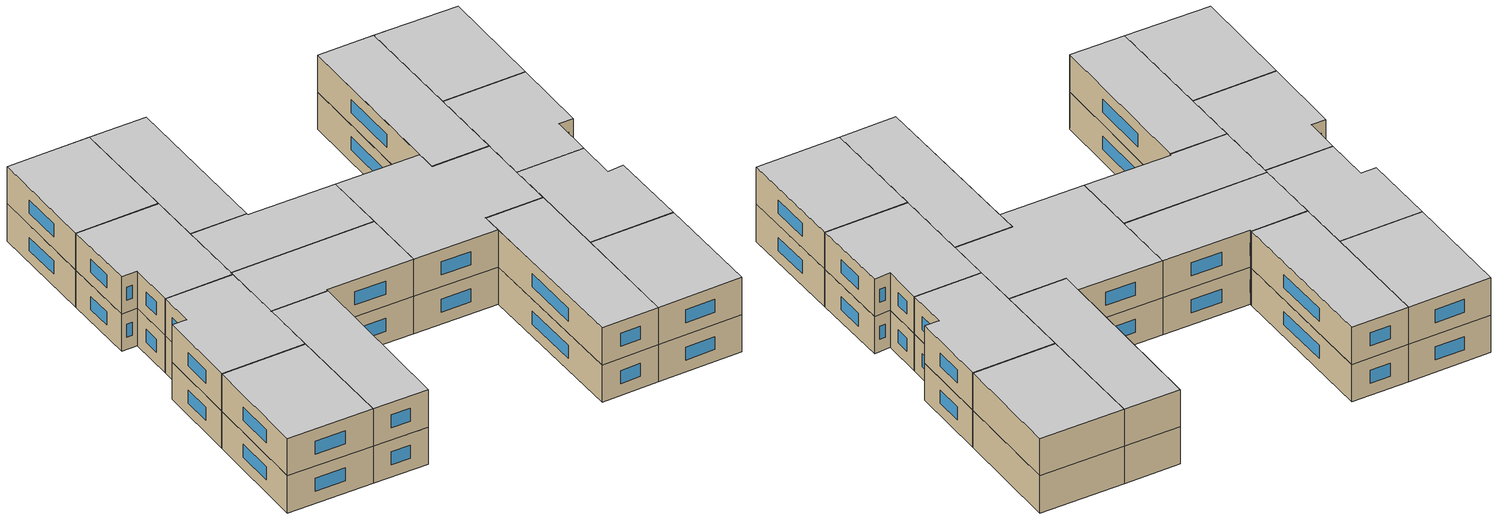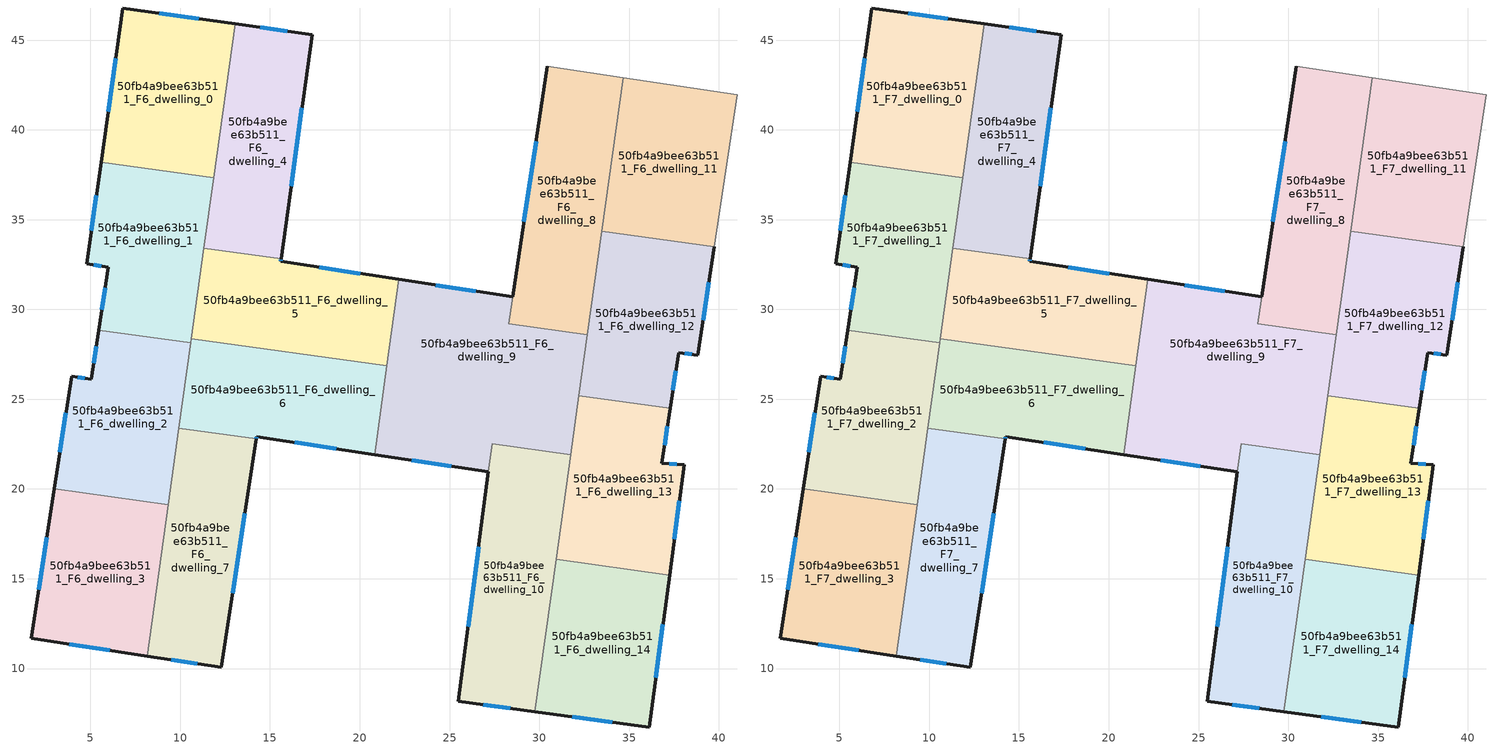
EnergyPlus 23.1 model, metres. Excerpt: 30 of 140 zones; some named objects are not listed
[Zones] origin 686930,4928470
50fb4a9bee63b511_F6_dwelling_0
 floor to 50fb4a9bee63b511_F5_dwelling_0 (EU_floor_Construction): 13.05,45.91 11.86,37.34 5.59,38.21 6.81,46.79 z18
 wall outside (EU_wall_Construction): 13.05,45.91 6.81,46.79 5.59,38.21 z18:21
 wall to 50fb4a9bee63b511_F6_dwelling_1 (EU_wall_Construction): 5.59,38.21 11.86,37.34 z18:21
 wall to 50fb4a9bee63b511_F6_dwelling_4 (EU_wall_Construction): 11.86,37.34 13.05,45.91 z18:21
 window (EU_Window_Construction): 6.41,44 5.99,41 / 11.02,46.2 8.84,46.5 z18.98:20.02
50fb4a9bee63b511_F6_dwelling_1
 floor to 50fb4a9bee63b511_F5_dwelling_1 (EU_floor_Construction): 11.86,37.34 10.58,28.14 5.45,28.85 5.98,32.36 4.79,32.53 5.59,38.21 z18
 wall outside (EU_wall_Construction): 5.59,38.21 4.79,32.53 5.98,32.36 5.45,28.85 z18:21
 wall to 50fb4a9bee63b511_F6_dwelling_2 (EU_wall_Construction): 5.45,28.85 10.58,28.14 z18:21
 wall to 50fb4a9bee63b511_F6_dwelling_5 (EU_wall_Construction): 10.62,28.37 11.32,33.41 z18:21
 wall to 50fb4a9bee63b511_F6_dwelling_4 (EU_wall_Construction): 11.32,33.41 11.86,37.34 z18:21
 wall to 50fb4a9bee63b511_F6_dwelling_6 (EU_wall_Construction): 10.58,28.14 10.62,28.37 z18:21
 window (EU_Window_Construction): 5.81,31.22 5.62,29.99 / 5.18,32.48 5.59,32.42 / 5.33,36.37 5.05,34.38 z18.98:20.02
50fb4a9bee63b511_F6_dwelling_10
 floor to 50fb4a9bee63b511_F5_dwelling_10 (EU_floor_Construction): 31.75,21.91 29.76,7.6 25.48,8.17 27.38,22.51 z18
 wall outside (EU_wall_Construction): 27.16,20.95 25.48,8.17 29.76,7.6 z18:21
 wall to 50fb4a9bee63b511_F6_dwelling_9 (EU_wall_Construction): 27.37,22.52 27.16,20.95 / 31.75,21.91 27.38,22.51 z18:21
 wall to 50fb4a9bee63b511_F6_dwelling_14 (EU_wall_Construction): 29.76,7.6 30.94,16.08 z18:21
 wall to 50fb4a9bee63b511_F6_dwelling_13 (EU_wall_Construction): 30.94,16.08 31.75,21.91 z18:21
 window (EU_Window_Construction): 26.87,7.99 28.37,7.78 / 26.62,16.79 26.03,12.33 z18.98:20.02
50fb4a9bee63b511_F6_dwelling_11
 floor to 50fb4a9bee63b511_F5_dwelling_11 (EU_floor_Construction): 41.01,41.95 39.74,33.5 33.48,34.37 34.66,42.91 z18
 wall adiabatic (EU_wall_Construction): 39.74,33.5 41.01,41.95 34.66,42.91 z18:21
 wall to 50fb4a9bee63b511_F6_dwelling_12 (EU_wall_Construction): 33.48,34.37 39.74,33.5 z18:21
 wall to 50fb4a9bee63b511_F6_dwelling_8 (EU_wall_Construction): 34.66,42.91 33.48,34.37 z18:21
50fb4a9bee63b511_F6_dwelling_12
 floor to 50fb4a9bee63b511_F5_dwelling_12 (EU_floor_Construction): 39.74,33.5 38.83,27.44 37.76,27.6 37.29,24.49 32.2,25.19 33.48,34.37 z18
 wall outside (EU_wall_Construction): 37.29,24.49 37.76,27.6 38.83,27.44 39.74,33.5 z18:21
 wall to 50fb4a9bee63b511_F6_dwelling_13 (EU_wall_Construction): 32.2,25.19 37.29,24.49 z18:21
 wall to 50fb4a9bee63b511_F6_dwelling_9 (EU_wall_Construction): 32.67,28.58 32.2,25.19 z18:21
 wall to 50fb4a9bee63b511_F6_dwelling_8 (EU_wall_Construction): 33.48,34.37 32.67,28.58 z18:21
 window (EU_Window_Construction): 39.13,29.41 39.45,31.53 / 38.11,27.55 38.49,27.49 / 37.44,25.5 37.61,26.59 z18.98:20.02
50fb4a9bee63b511_F6_dwelling_13
 floor to 50fb4a9bee63b511_F5_dwelling_13 (EU_floor_Construction): 37.29,24.49 36.82,21.43 38.07,21.34 37.25,15.2 30.94,16.08 32.2,25.19 z18
 wall outside (EU_wall_Construction): 37.25,15.2 38.07,21.34 36.82,21.43 37.29,24.49 z18:21
 wall to 50fb4a9bee63b511_F6_dwelling_14 (EU_wall_Construction): 30.94,16.08 37.25,15.2 z18:21
 wall to 50fb4a9bee63b511_F6_dwelling_9 (EU_wall_Construction): 32.2,25.19 31.75,21.91 z18:21
 window (EU_Window_Construction): 36.98,22.43 37.14,23.49 / 37.67,21.37 37.23,21.4 / 37.52,17.2 37.81,19.35 z18.98:20.02
50fb4a9bee63b511_F6_dwelling_14
 floor to 50fb4a9bee63b511_F5_dwelling_14 (EU_floor_Construction): 37.25,15.2 36.12,6.74 29.76,7.6 30.94,16.08 z18
 wall outside (EU_wall_Construction): 29.76,7.6 36.12,6.74 37.25,15.2 z18:21
 window (EU_Window_Construction): 36.49,9.49 36.89,12.45 / 31.83,7.32 34.05,7.02 z18.98:20.02
50fb4a9bee63b511_F6_dwelling_2
 floor to 50fb4a9bee63b511_F5_dwelling_2 (EU_floor_Construction): 10.58,28.14 9.33,19.12 2.98,20.01 3.94,26.29 5.04,26.12 5.45,28.85 z18
 wall outside (EU_wall_Construction): 5.45,28.85 5.04,26.12 3.94,26.29 2.98,20.01 z18:21
 wall to 50fb4a9bee63b511_F6_dwelling_3 (EU_wall_Construction): 2.98,20.01 9.33,19.12 z18:21
 wall to 50fb4a9bee63b511_F6_dwelling_6 (EU_wall_Construction): 9.92,23.38 10.58,28.14 z18:21
 wall to 50fb4a9bee63b511_F6_dwelling_7 (EU_wall_Construction): 9.33,19.12 9.92,23.38 z18:21
 window (EU_Window_Construction): 3.63,24.25 3.3,22.05 / 4.68,26.18 4.3,26.24 / 5.32,27.96 5.17,27.01 z18.98:20.02
50fb4a9bee63b511_F6_dwelling_3
 floor to 50fb4a9bee63b511_F5_dwelling_3 (EU_floor_Construction): 9.33,19.12 8.16,10.7 1.71,11.68 2.98,20.01 z18
 wall outside (EU_wall_Construction): 2.98,20.01 1.71,11.68 8.16,10.7 z18:21
 wall to 50fb4a9bee63b511_F6_dwelling_7 (EU_wall_Construction): 8.16,10.7 9.33,19.12 z18:21
 window (EU_Window_Construction): 3.81,11.36 6.06,11.02 / 2.57,17.3 2.13,14.39 z18.98:20.02
50fb4a9bee63b511_F6_dwelling_4
 floor to 50fb4a9bee63b511_F5_dwelling_4 (EU_floor_Construction): 17.34,45.3 15.61,32.81 11.32,33.41 13.05,45.91 z18
 wall outside (EU_wall_Construction): 15.61,32.81 17.34,45.3 13.05,45.91 z18:21
 wall to 50fb4a9bee63b511_F6_dwelling_5 (EU_wall_Construction): 11.32,33.41 15.61,32.81 z18:21
 window (EU_Window_Construction): 15.95,45.5 14.45,45.71 / 16.18,36.87 16.78,41.24 z18.98:20.02
50fb4a9bee63b511_F6_dwelling_5
 floor to 50fb4a9bee63b511_F5_dwelling_5 (EU_floor_Construction): 22.18,31.67 21.51,26.86 10.62,28.37 11.32,33.41 15.61,32.81 15.59,32.67 z18
 wall outside (EU_wall_Construction): 22.18,31.67 15.59,32.67 15.61,32.81 z18:21
 wall to 50fb4a9bee63b511_F6_dwelling_6 (EU_wall_Construction): 10.62,28.37 21.51,26.86 z18:21
 wall to 50fb4a9bee63b511_F6_dwelling_9 (EU_wall_Construction): 21.51,26.86 22.18,31.67 z18:21
 window (EU_Window_Construction): 20.04,32 17.74,32.35 / 15.6,32.72 15.61,32.77 z18.98:20.02
50fb4a9bee63b511_F6_dwelling_6
 floor to 50fb4a9bee63b511_F5_dwelling_6 (EU_floor_Construction): 21.51,26.86 20.82,21.92 14.26,22.92 14.23,22.79 9.92,23.38 10.62,28.37 z18
 wall outside (EU_wall_Construction): 14.23,22.79 14.26,22.92 20.82,21.92 z18:21
 wall to 50fb4a9bee63b511_F6_dwelling_7 (EU_wall_Construction): 9.92,23.38 14.23,22.79 z18:21
 wall to 50fb4a9bee63b511_F6_dwelling_9 (EU_wall_Construction): 20.82,21.92 21.51,26.86 z18:21
 window (EU_Window_Construction): 16.39,22.6 18.69,22.25 / 14.24,22.83 14.25,22.88 z18.98:20.02
50fb4a9bee63b511_F6_dwelling_7
 floor to 50fb4a9bee63b511_F5_dwelling_7 (EU_floor_Construction): 14.23,22.79 12.28,10.06 8.16,10.7 9.92,23.38 z18
 wall outside (EU_wall_Construction): 8.16,10.7 12.28,10.06 14.23,22.79 z18:21
 window (EU_Window_Construction): 12.92,14.2 13.6,18.65 / 9.5,10.49 10.94,10.27 z18.98:20.02
50fb4a9bee63b511_F6_dwelling_8
 floor to 50fb4a9bee63b511_F5_dwelling_8 (EU_floor_Construction): 34.66,42.91 32.67,28.58 28.3,29.19 30.45,43.54 z18
 wall adiabatic (EU_wall_Construction): 34.66,42.91 30.45,43.54 z18:21
 wall to 50fb4a9bee63b511_F6_dwelling_9 (EU_wall_Construction): 30.45,43.54 28.3,29.19 32.67,28.58 z18:21
50fb4a9bee63b511_F6_dwelling_9
 floor to 50fb4a9bee63b511_F5_dwelling_9 (EU_floor_Construction): 30.44,43.54 28.3,29.19 32.67,28.58 31.75,21.91 27.37,22.52 27.16,20.95 20.82,21.92 22.18,31.67 28.52,30.7 z18
 wall outside (EU_wall_Construction): 30.44,43.54 28.52,30.7 22.18,31.67 / 20.82,21.92 27.16,20.95 z18:21
 window (EU_Window_Construction): 26.46,31.02 24.24,31.35 / 29.82,39.37 29.15,34.88 / 22.88,21.61 25.1,21.27 z18.98:20.02
50fb4a9bee63b511_F7_dwelling_0
 floor to 50fb4a9bee63b511_F6_dwelling_0 (EU_floor_Construction): 13.05,45.91 11.86,37.34 5.59,38.21 6.81,46.79 z21
 wall outside (EU_wall_Construction): 13.05,45.91 6.81,46.79 5.59,38.21 z21:24
 wall to 50fb4a9bee63b511_F7_dwelling_1 (EU_wall_Construction): 5.59,38.21 11.86,37.34 z21:24
 wall to 50fb4a9bee63b511_F7_dwelling_4 (EU_wall_Construction): 11.86,37.34 13.05,45.91 z21:24
 window (EU_Window_Construction): 6.41,44 5.99,41 / 11.02,46.2 8.84,46.5 z21.98:23.02
 ceiling to 50fb4a9bee63b511_F8_dwelling_0 (EU_floor_Construction): 11.86,37.34 13.05,45.91 6.81,46.79 5.59,38.21 z24
50fb4a9bee63b511_F7_dwelling_1
 floor to 50fb4a9bee63b511_F6_dwelling_1 (EU_floor_Construction): 11.86,37.34 10.58,28.14 5.45,28.85 5.98,32.36 4.79,32.53 5.59,38.21 z21
 wall outside (EU_wall_Construction): 5.59,38.21 4.79,32.53 5.98,32.36 5.45,28.85 z21:24
 wall to 50fb4a9bee63b511_F7_dwelling_2 (EU_wall_Construction): 5.45,28.85 10.58,28.14 z21:24
 wall to 50fb4a9bee63b511_F7_dwelling_5 (EU_wall_Construction): 10.62,28.37 11.32,33.41 z21:24
 wall to 50fb4a9bee63b511_F7_dwelling_4 (EU_wall_Construction): 11.32,33.41 11.86,37.34 z21:24
 wall to 50fb4a9bee63b511_F7_dwelling_6 (EU_wall_Construction): 10.58,28.14 10.62,28.37 z21:24
 window (EU_Window_Construction): 5.81,31.22 5.62,29.99 / 5.18,32.48 5.59,32.42 / 5.33,36.37 5.05,34.38 z21.98:23.02
 ceiling to 50fb4a9bee63b511_F8_dwelling_1 (EU_floor_Construction): 10.58,28.14 11.86,37.34 5.59,38.21 4.79,32.53 5.98,32.36 5.45,28.85 z24
50fb4a9bee63b511_F7_dwelling_10
 floor to 50fb4a9bee63b511_F6_dwelling_10 (EU_floor_Construction): 31.75,21.91 29.76,7.6 25.48,8.17 27.38,22.51 z21
 wall outside (EU_wall_Construction): 27.16,20.95 25.48,8.17 29.76,7.6 z21:24
 wall to 50fb4a9bee63b511_F7_dwelling_9 (EU_wall_Construction): 27.37,22.52 27.16,20.95 / 31.75,21.91 27.38,22.51 z21:24
 wall to 50fb4a9bee63b511_F7_dwelling_14 (EU_wall_Construction): 29.76,7.6 30.94,16.08 z21:24
 wall to 50fb4a9bee63b511_F7_dwelling_13 (EU_wall_Construction): 30.94,16.08 31.75,21.91 z21:24
 window (EU_Window_Construction): 26.87,7.99 28.37,7.78 / 26.62,16.79 26.03,12.33 z21.98:23.02
 ceiling to 50fb4a9bee63b511_F8_dwelling_10 (EU_floor_Construction): 29.76,7.6 31.75,21.91 27.38,22.51 25.48,8.17 z24
50fb4a9bee63b511_F7_dwelling_11
 floor to 50fb4a9bee63b511_F6_dwelling_11 (EU_floor_Construction): 41.01,41.95 39.74,33.5 33.48,34.37 34.66,42.91 z21
 wall adiabatic (EU_wall_Construction): 39.74,33.5 41.01,41.95 34.66,42.91 z21:24
 wall to 50fb4a9bee63b511_F7_dwelling_12 (EU_wall_Construction): 33.48,34.37 39.74,33.5 z21:24
 wall to 50fb4a9bee63b511_F7_dwelling_8 (EU_wall_Construction): 34.66,42.91 33.48,34.37 z21:24
 ceiling to 50fb4a9bee63b511_F8_dwelling_11 (EU_floor_Construction): 39.74,33.5 41.01,41.95 34.66,42.91 33.48,34.37 z24
50fb4a9bee63b511_F7_dwelling_12
 floor to 50fb4a9bee63b511_F6_dwelling_12 (EU_floor_Construction): 39.74,33.5 38.83,27.44 37.76,27.6 37.29,24.49 32.2,25.19 33.48,34.37 z21
 wall outside (EU_wall_Construction): 37.29,24.49 37.76,27.6 38.83,27.44 39.74,33.5 z21:24
 wall to 50fb4a9bee63b511_F7_dwelling_13 (EU_wall_Construction): 32.2,25.19 37.29,24.49 z21:24
 wall to 50fb4a9bee63b511_F7_dwelling_9 (EU_wall_Construction): 32.67,28.58 32.2,25.19 z21:24
 wall to 50fb4a9bee63b511_F7_dwelling_8 (EU_wall_Construction): 33.48,34.37 32.67,28.58 z21:24
 window (EU_Window_Construction): 39.13,29.41 39.45,31.53 / 38.11,27.55 38.49,27.49 / 37.44,25.5 37.61,26.59 z21.98:23.02
 ceiling to 50fb4a9bee63b511_F8_dwelling_12 (EU_floor_Construction): 37.29,24.49 37.76,27.6 38.83,27.44 39.74,33.5 33.48,34.37 32.2,25.19 z24
50fb4a9bee63b511_F7_dwelling_13
 floor to 50fb4a9bee63b511_F6_dwelling_13 (EU_floor_Construction): 37.29,24.49 36.82,21.43 38.07,21.34 37.25,15.2 30.94,16.08 32.2,25.19 z21
 wall outside (EU_wall_Construction): 37.25,15.2 38.07,21.34 36.82,21.43 37.29,24.49 z21:24
 wall to 50fb4a9bee63b511_F7_dwelling_14 (EU_wall_Construction): 30.94,16.08 37.25,15.2 z21:24
 wall to 50fb4a9bee63b511_F7_dwelling_9 (EU_wall_Construction): 32.2,25.19 31.75,21.91 z21:24
 window (EU_Window_Construction): 36.98,22.43 37.14,23.49 / 37.67,21.37 37.23,21.4 / 37.52,17.2 37.81,19.35 z21.98:23.02
 ceiling to 50fb4a9bee63b511_F8_dwelling_13 (EU_floor_Construction): 37.25,15.2 38.07,21.34 36.82,21.43 37.29,24.49 32.2,25.19 30.94,16.08 z24
50fb4a9bee63b511_F7_dwelling_14
 floor to 50fb4a9bee63b511_F6_dwelling_14 (EU_floor_Construction): 37.25,15.2 36.12,6.74 29.76,7.6 30.94,16.08 z21
 wall outside (EU_wall_Construction): 29.76,7.6 36.12,6.74 37.25,15.2 z21:24
 window (EU_Window_Construction): 36.49,9.49 36.89,12.45 / 31.83,7.32 34.05,7.02 z21.98:23.02
 ceiling to 50fb4a9bee63b511_F8_dwelling_14 (EU_floor_Construction): 36.12,6.74 37.25,15.2 30.94,16.08 29.76,7.6 z24
50fb4a9bee63b511_F7_dwelling_2
 floor to 50fb4a9bee63b511_F6_dwelling_2 (EU_floor_Construction): 10.58,28.14 9.33,19.12 2.98,20.01 3.94,26.29 5.04,26.12 5.45,28.85 z21
 wall outside (EU_wall_Construction): 5.45,28.85 5.04,26.12 3.94,26.29 2.98,20.01 z21:24
 wall to 50fb4a9bee63b511_F7_dwelling_3 (EU_wall_Construction): 2.98,20.01 9.33,19.12 z21:24
 wall to 50fb4a9bee63b511_F7_dwelling_6 (EU_wall_Construction): 9.92,23.38 10.58,28.14 z21:24
 wall to 50fb4a9bee63b511_F7_dwelling_7 (EU_wall_Construction): 9.33,19.12 9.92,23.38 z21:24
 window (EU_Window_Construction): 3.63,24.25 3.3,22.05 / 4.68,26.18 4.3,26.24 / 5.32,27.96 5.17,27.01 z21.98:23.02
 ceiling to 50fb4a9bee63b511_F8_dwelling_2 (EU_floor_Construction): 9.33,19.12 10.58,28.14 5.45,28.85 5.04,26.12 3.94,26.29 2.98,20.01 z24
50fb4a9bee63b511_F7_dwelling_3
 floor to 50fb4a9bee63b511_F6_dwelling_3 (EU_floor_Construction): 9.33,19.12 8.16,10.7 1.71,11.68 2.98,20.01 z21
 wall outside (EU_wall_Construction): 2.98,20.01 1.71,11.68 8.16,10.7 z21:24
 wall to 50fb4a9bee63b511_F7_dwelling_7 (EU_wall_Construction): 8.16,10.7 9.33,19.12 z21:24
 window (EU_Window_Construction): 3.81,11.36 6.06,11.02 / 2.57,17.3 2.13,14.39 z21.98:23.02
 ceiling to 50fb4a9bee63b511_F8_dwelling_3 (EU_floor_Construction): 8.16,10.7 9.33,19.12 2.98,20.01 1.71,11.68 z24
50fb4a9bee63b511_F7_dwelling_4
 floor to 50fb4a9bee63b511_F6_dwelling_4 (EU_floor_Construction): 17.34,45.3 15.61,32.81 11.32,33.41 13.05,45.91 z21
 wall outside (EU_wall_Construction): 15.61,32.81 17.34,45.3 13.05,45.91 z21:24
 wall to 50fb4a9bee63b511_F7_dwelling_5 (EU_wall_Construction): 11.32,33.41 15.61,32.81 z21:24
 window (EU_Window_Construction): 15.95,45.5 14.45,45.71 / 16.18,36.87 16.78,41.24 z21.98:23.02
 ceiling to 50fb4a9bee63b511_F8_dwelling_4 (EU_floor_Construction): 15.61,32.81 17.34,45.3 13.05,45.91 11.32,33.41 z24
50fb4a9bee63b511_F7_dwelling_5
 floor to 50fb4a9bee63b511_F6_dwelling_5 (EU_floor_Construction): 22.18,31.67 21.51,26.86 10.62,28.37 11.32,33.41 15.61,32.81 15.59,32.67 z21
 wall outside (EU_wall_Construction): 22.18,31.67 15.59,32.67 15.61,32.81 z21:24
 wall to 50fb4a9bee63b511_F7_dwelling_6 (EU_wall_Construction): 10.62,28.37 21.51,26.86 z21:24
 wall to 50fb4a9bee63b511_F7_dwelling_9 (EU_wall_Construction): 21.51,26.86 22.18,31.67 z21:24
 window (EU_Window_Construction): 20.04,32 17.74,32.35 / 15.6,32.72 15.61,32.77 z21.98:23.02
 ceiling to 50fb4a9bee63b511_F8_dwelling_5 (EU_floor_Construction): 21.51,26.86 22.18,31.67 15.59,32.67 15.61,32.81 11.32,33.41 10.62,28.37 z24
50fb4a9bee63b511_F7_dwelling_6
 floor to 50fb4a9bee63b511_F6_dwelling_6 (EU_floor_Construction): 21.51,26.86 20.82,21.92 14.26,22.92 14.23,22.79 9.92,23.38 10.62,28.37 z21
 wall outside (EU_wall_Construction): 14.23,22.79 14.26,22.92 20.82,21.92 z21:24
 wall to 50fb4a9bee63b511_F7_dwelling_7 (EU_wall_Construction): 9.92,23.38 14.23,22.79 z21:24
 wall to 50fb4a9bee63b511_F7_dwelling_9 (EU_wall_Construction): 20.82,21.92 21.51,26.86 z21:24
 window (EU_Window_Construction): 16.39,22.6 18.69,22.25 / 14.24,22.83 14.25,22.88 z21.98:23.02
 ceiling to 50fb4a9bee63b511_F8_dwelling_6 (EU_floor_Construction): 20.82,21.92 21.51,26.86 10.62,28.37 9.92,23.38 14.23,22.79 14.26,22.92 z24
50fb4a9bee63b511_F7_dwelling_7
 floor to 50fb4a9bee63b511_F6_dwelling_7 (EU_floor_Construction): 14.23,22.79 12.28,10.06 8.16,10.7 9.92,23.38 z21
 wall outside (EU_wall_Construction): 8.16,10.7 12.28,10.06 14.23,22.79 z21:24
 window (EU_Window_Construction): 12.92,14.2 13.6,18.65 / 9.5,10.49 10.94,10.27 z21.98:23.02
 ceiling to 50fb4a9bee63b511_F8_dwelling_7 (EU_floor_Construction): 12.28,10.06 14.23,22.79 9.92,23.38 8.16,10.7 z24
50fb4a9bee63b511_F7_dwelling_8
 floor to 50fb4a9bee63b511_F6_dwelling_8 (EU_floor_Construction): 34.66,42.91 32.67,28.58 28.3,29.19 30.45,43.54 z21
 wall adiabatic (EU_wall_Construction): 34.66,42.91 30.45,43.54 z21:24
 wall to 50fb4a9bee63b511_F7_dwelling_9 (EU_wall_Construction): 30.45,43.54 28.3,29.19 32.67,28.58 z21:24
 ceiling to 50fb4a9bee63b511_F8_dwelling_8 (EU_floor_Construction): 32.67,28.58 34.66,42.91 30.45,43.54 28.3,29.19 z24
50fb4a9bee63b511_F7_dwelling_9
 floor to 50fb4a9bee63b511_F6_dwelling_9 (EU_floor_Construction): 30.44,43.54 28.3,29.19 32.67,28.58 31.75,21.91 27.37,22.52 27.16,20.95 20.82,21.92 22.18,31.67 28.52,30.7 z21
 wall outside (EU_wall_Construction): 30.44,43.54 28.52,30.7 22.18,31.67 / 20.82,21.92 27.16,20.95 z21:24
 window (EU_Window_Construction): 26.46,31.02 24.24,31.35 / 29.82,39.37 29.15,34.88 / 22.88,21.61 25.1,21.27 z21.98:23.02
 ceiling to 50fb4a9bee63b511_F8_dwelling_9 (EU_floor_Construction): 31.75,21.91 32.67,28.58 28.3,29.19 30.44,43.54 28.52,30.7 22.18,31.67 20.82,21.92 27.16,20.95 27.37,22.52 z24
[Building]
EU S2 Campaign: North Axis=0; Terrain=City; Solar Distribution=FullExterior
[Site:Location]
Bologna: Latitude=44.5; Longitude=11.25; Time Zone=1; Elevation=37
[SizingPeriod:WeatherFileDays]
AnnualSizingPeriod: Begin Month=1; Begin Day of Month=1; End Month=12; End Day of Month=31; Day of Week for Start Day=Monday; Use Weather File Daylight Saving Period=No; Use Weather File Rain and Snow Indicators=No
[MATERIAL]
EU_InternalMass_Material: Roughness=MediumRough; Thickness=0.1; Conductivity=1; Density=1800; Specific Heat=900; Thermal Absorptance=0.9; Solar Absorptance=0.7; Visible Absorptance=0.7
[MATERIAL:NOMASS] Roughness=MediumRough; Thermal Absorptance=0.9; Solar Absorptance=0.7; Visible Absorptance=0.7
Name | Thermal Resistance
EU_wall_NoMass | 0.905828
EU_floor_NoMass | 0.67114
[WINDOWMATERIAL:SIMPLEGLAZINGSYSTEM]
EU_Window_SimpleGlazing: UFactor=4.52486; Solar Heat Gain Coefficient=0.85; Visible Transmittance=0.85
[CONSTRUCTION]
EU_wall_Construction: EU_wall_NoMass
EU_floor_Construction: EU_floor_NoMass
EU_Window_Construction: EU_Window_SimpleGlazing
EU_InternalMass_Construction: EU_InternalMass_Material
[ZONE] Type=1; Multiplier=1; Ceiling Height=autocalculate; Floor Area=autocalculate; Part of Total Floor Area=Yes
Name | Volume
50fb4a9bee63b511_F6_dwelling_0; 50fb4a9bee63b511_F7_dwelling_0 | 164.152
50fb4a9bee63b511_F6_dwelling_1; 50fb4a9bee63b511_F7_dwelling_1; 50fb4a9bee63b511_F6_dwelling_6; 50fb4a9bee63b511_F7_dwelling_6 | 164.161
50fb4a9bee63b511_F6_dwelling_10; 50fb4a9bee63b511_F7_dwelling_10 | 189.275
50fb4a9bee63b511_F6_dwelling_11; 50fb4a9bee63b511_F7_dwelling_11 | 164.15
50fb4a9bee63b511_F6_dwelling_12; 50fb4a9bee63b511_F7_dwelling_12 | 164.14
50fb4a9bee63b511_F6_dwelling_13; 50fb4a9bee63b511_F7_dwelling_13 | 164.146
50fb4a9bee63b511_F6_dwelling_14; 50fb4a9bee63b511_F7_dwelling_14 | 164.147
50fb4a9bee63b511_F6_dwelling_2; 50fb4a9bee63b511_F7_dwelling_2 | 164.158
50fb4a9bee63b511_F6_dwelling_3; 50fb4a9bee63b511_F7_dwelling_3 | 164.163
50fb4a9bee63b511_F6_dwelling_4; 50fb4a9bee63b511_F7_dwelling_4 | 164.153
50fb4a9bee63b511_F6_dwelling_5; 50fb4a9bee63b511_F7_dwelling_5 | 164.154
50fb4a9bee63b511_F6_dwelling_7; 50fb4a9bee63b511_F7_dwelling_7 | 164.164
50fb4a9bee63b511_F6_dwelling_8; 50fb4a9bee63b511_F7_dwelling_8 | 188.454
50fb4a9bee63b511_F6_dwelling_9; 50fb4a9bee63b511_F7_dwelling_9 | 278.662
[INTERNALMASS] Construction=EU_InternalMass_Construction
Name | Zone or ZoneList | Surface Area
50fb4a9bee63b511_F6_dwelling_0_EU_InternalMass | 50fb4a9bee63b511_F6_dwelling_0 | 54.7173
50fb4a9bee63b511_F6_dwelling_1_EU_InternalMass | 50fb4a9bee63b511_F6_dwelling_1 | 54.7204
50fb4a9bee63b511_F6_dwelling_2_EU_InternalMass | 50fb4a9bee63b511_F6_dwelling_2 | 54.7192
50fb4a9bee63b511_F6_dwelling_3_EU_InternalMass | 50fb4a9bee63b511_F6_dwelling_3 | 54.7208
50fb4a9bee63b511_F6_dwelling_4_EU_InternalMass | 50fb4a9bee63b511_F6_dwelling_4 | 54.7175
50fb4a9bee63b511_F6_dwelling_5_EU_InternalMass | 50fb4a9bee63b511_F6_dwelling_5 | 54.7181
50fb4a9bee63b511_F6_dwelling_6_EU_InternalMass | 50fb4a9bee63b511_F6_dwelling_6 | 54.7203
50fb4a9bee63b511_F6_dwelling_7_EU_InternalMass | 50fb4a9bee63b511_F6_dwelling_7 | 54.7215
50fb4a9bee63b511_F6_dwelling_8_EU_InternalMass | 50fb4a9bee63b511_F6_dwelling_8 | 62.818
50fb4a9bee63b511_F6_dwelling_9_EU_InternalMass | 50fb4a9bee63b511_F6_dwelling_9 | 92.9261
50fb4a9bee63b511_F6_dwelling_10_EU_InternalMass | 50fb4a9bee63b511_F6_dwelling_10 | 63.133
50fb4a9bee63b511_F6_dwelling_11_EU_InternalMass | 50fb4a9bee63b511_F6_dwelling_11 | 54.7165
50fb4a9bee63b511_F6_dwelling_12_EU_InternalMass | 50fb4a9bee63b511_F6_dwelling_12 | 54.7135
50fb4a9bee63b511_F6_dwelling_13_EU_InternalMass | 50fb4a9bee63b511_F6_dwelling_13 | 54.7154
50fb4a9bee63b511_F6_dwelling_14_EU_InternalMass | 50fb4a9bee63b511_F6_dwelling_14 | 54.7156
50fb4a9bee63b511_F7_dwelling_0_EU_InternalMass | 50fb4a9bee63b511_F7_dwelling_0 | 54.7173
50fb4a9bee63b511_F7_dwelling_1_EU_InternalMass | 50fb4a9bee63b511_F7_dwelling_1 | 54.7204
50fb4a9bee63b511_F7_dwelling_2_EU_InternalMass | 50fb4a9bee63b511_F7_dwelling_2 | 54.7192
50fb4a9bee63b511_F7_dwelling_3_EU_InternalMass | 50fb4a9bee63b511_F7_dwelling_3 | 54.7208
50fb4a9bee63b511_F7_dwelling_4_EU_InternalMass | 50fb4a9bee63b511_F7_dwelling_4 | 54.7175
50fb4a9bee63b511_F7_dwelling_5_EU_InternalMass | 50fb4a9bee63b511_F7_dwelling_5 | 54.7181
50fb4a9bee63b511_F7_dwelling_6_EU_InternalMass | 50fb4a9bee63b511_F7_dwelling_6 | 54.7203
50fb4a9bee63b511_F7_dwelling_7_EU_InternalMass | 50fb4a9bee63b511_F7_dwelling_7 | 54.7215
50fb4a9bee63b511_F7_dwelling_8_EU_InternalMass | 50fb4a9bee63b511_F7_dwelling_8 | 62.818
50fb4a9bee63b511_F7_dwelling_9_EU_InternalMass | 50fb4a9bee63b511_F7_dwelling_9 | 92.9261
50fb4a9bee63b511_F7_dwelling_10_EU_InternalMass | 50fb4a9bee63b511_F7_dwelling_10 | 63.133
50fb4a9bee63b511_F7_dwelling_11_EU_InternalMass | 50fb4a9bee63b511_F7_dwelling_11 | 54.7165
50fb4a9bee63b511_F7_dwelling_12_EU_InternalMass | 50fb4a9bee63b511_F7_dwelling_12 | 54.7135
50fb4a9bee63b511_F7_dwelling_13_EU_InternalMass | 50fb4a9bee63b511_F7_dwelling_13 | 54.7154
50fb4a9bee63b511_F7_dwelling_14_EU_InternalMass | 50fb4a9bee63b511_F7_dwelling_14 | 54.7156
[OTHEREQUIPMENT] Fuel Type=Electricity; Design Level Calculation Method=Watts/Area; Power per Zone Floor Area=1; Fraction Latent=0; Fraction Radiant=0; Fraction Lost=0; Carbon Dioxide Generation Rate=0; EndUse Subcategory=EU_Step8_InternalGains
Name | Zone or ZoneList or Space or SpaceList | Schedule
EU_Step8_InternalGain_50fb4a9bee63b511_F6_dwelling_0_f000 | 50fb4a9bee63b511_F6_dwelling_0 | EU_Step8_GainSchedule_50fb4a9bee63b511_F6_dwelling_0_f000
EU_Step8_InternalGain_50fb4a9bee63b511_F6_dwelling_1_f000 | 50fb4a9bee63b511_F6_dwelling_1 | EU_Step8_GainSchedule_50fb4a9bee63b511_F6_dwelling_1_f000
EU_Step8_InternalGain_50fb4a9bee63b511_F6_dwelling_2_f000 | 50fb4a9bee63b511_F6_dwelling_2 | EU_Step8_GainSchedule_50fb4a9bee63b511_F6_dwelling_2_f000
EU_Step8_InternalGain_50fb4a9bee63b511_F6_dwelling_3_f000 | 50fb4a9bee63b511_F6_dwelling_3 | EU_Step8_GainSchedule_50fb4a9bee63b511_F6_dwelling_3_f000
EU_Step8_InternalGain_50fb4a9bee63b511_F6_dwelling_4_f000 | 50fb4a9bee63b511_F6_dwelling_4 | EU_Step8_GainSchedule_50fb4a9bee63b511_F6_dwelling_4_f000
EU_Step8_InternalGain_50fb4a9bee63b511_F6_dwelling_5_f000 | 50fb4a9bee63b511_F6_dwelling_5 | EU_Step8_GainSchedule_50fb4a9bee63b511_F6_dwelling_5_f000
EU_Step8_InternalGain_50fb4a9bee63b511_F6_dwelling_6_f000 | 50fb4a9bee63b511_F6_dwelling_6 | EU_Step8_GainSchedule_50fb4a9bee63b511_F6_dwelling_6_f000
EU_Step8_InternalGain_50fb4a9bee63b511_F6_dwelling_7_f000 | 50fb4a9bee63b511_F6_dwelling_7 | EU_Step8_GainSchedule_50fb4a9bee63b511_F6_dwelling_7_f000
EU_Step8_InternalGain_50fb4a9bee63b511_F6_dwelling_8_f000 | 50fb4a9bee63b511_F6_dwelling_8 | EU_Step8_GainSchedule_50fb4a9bee63b511_F6_dwelling_8_f000
EU_Step8_InternalGain_50fb4a9bee63b511_F6_dwelling_9_f000 | 50fb4a9bee63b511_F6_dwelling_9 | EU_Step8_GainSchedule_50fb4a9bee63b511_F6_dwelling_9_f000
EU_Step8_InternalGain_50fb4a9bee63b511_F6_dwelling_10_f000 | 50fb4a9bee63b511_F6_dwelling_10 | EU_Step8_GainSchedule_50fb4a9bee63b511_F6_dwelling_10_f000
EU_Step8_InternalGain_50fb4a9bee63b511_F6_dwelling_11_f000 | 50fb4a9bee63b511_F6_dwelling_11 | EU_Step8_GainSchedule_50fb4a9bee63b511_F6_dwelling_11_f000
EU_Step8_InternalGain_50fb4a9bee63b511_F6_dwelling_12_f000 | 50fb4a9bee63b511_F6_dwelling_12 | EU_Step8_GainSchedule_50fb4a9bee63b511_F6_dwelling_12_f000
EU_Step8_InternalGain_50fb4a9bee63b511_F6_dwelling_13_f000 | 50fb4a9bee63b511_F6_dwelling_13 | EU_Step8_GainSchedule_50fb4a9bee63b511_F6_dwelling_13_f000
EU_Step8_InternalGain_50fb4a9bee63b511_F6_dwelling_14_f000 | 50fb4a9bee63b511_F6_dwelling_14 | EU_Step8_GainSchedule_50fb4a9bee63b511_F6_dwelling_14_f000
EU_Step8_InternalGain_50fb4a9bee63b511_F7_dwelling_0_f000 | 50fb4a9bee63b511_F7_dwelling_0 | EU_Step8_GainSchedule_50fb4a9bee63b511_F7_dwelling_0_f000
EU_Step8_InternalGain_50fb4a9bee63b511_F7_dwelling_1_f000 | 50fb4a9bee63b511_F7_dwelling_1 | EU_Step8_GainSchedule_50fb4a9bee63b511_F7_dwelling_1_f000
EU_Step8_InternalGain_50fb4a9bee63b511_F7_dwelling_2_f000 | 50fb4a9bee63b511_F7_dwelling_2 | EU_Step8_GainSchedule_50fb4a9bee63b511_F7_dwelling_2_f000
EU_Step8_InternalGain_50fb4a9bee63b511_F7_dwelling_3_f000 | 50fb4a9bee63b511_F7_dwelling_3 | EU_Step8_GainSchedule_50fb4a9bee63b511_F7_dwelling_3_f000
EU_Step8_InternalGain_50fb4a9bee63b511_F7_dwelling_4_f000 | 50fb4a9bee63b511_F7_dwelling_4 | EU_Step8_GainSchedule_50fb4a9bee63b511_F7_dwelling_4_f000
EU_Step8_InternalGain_50fb4a9bee63b511_F7_dwelling_5_f000 | 50fb4a9bee63b511_F7_dwelling_5 | EU_Step8_GainSchedule_50fb4a9bee63b511_F7_dwelling_5_f000
EU_Step8_InternalGain_50fb4a9bee63b511_F7_dwelling_6_f000 | 50fb4a9bee63b511_F7_dwelling_6 | EU_Step8_GainSchedule_50fb4a9bee63b511_F7_dwelling_6_f000
EU_Step8_InternalGain_50fb4a9bee63b511_F7_dwelling_7_f000 | 50fb4a9bee63b511_F7_dwelling_7 | EU_Step8_GainSchedule_50fb4a9bee63b511_F7_dwelling_7_f000
EU_Step8_InternalGain_50fb4a9bee63b511_F7_dwelling_8_f000 | 50fb4a9bee63b511_F7_dwelling_8 | EU_Step8_GainSchedule_50fb4a9bee63b511_F7_dwelling_8_f000
EU_Step8_InternalGain_50fb4a9bee63b511_F7_dwelling_9_f000 | 50fb4a9bee63b511_F7_dwelling_9 | EU_Step8_GainSchedule_50fb4a9bee63b511_F7_dwelling_9_f000
EU_Step8_InternalGain_50fb4a9bee63b511_F7_dwelling_10_f000 | 50fb4a9bee63b511_F7_dwelling_10 | EU_Step8_GainSchedule_50fb4a9bee63b511_F7_dwelling_10_f000
EU_Step8_InternalGain_50fb4a9bee63b511_F7_dwelling_11_f000 | 50fb4a9bee63b511_F7_dwelling_11 | EU_Step8_GainSchedule_50fb4a9bee63b511_F7_dwelling_11_f000
EU_Step8_InternalGain_50fb4a9bee63b511_F7_dwelling_12_f000 | 50fb4a9bee63b511_F7_dwelling_12 | EU_Step8_GainSchedule_50fb4a9bee63b511_F7_dwelling_12_f000
EU_Step8_InternalGain_50fb4a9bee63b511_F7_dwelling_13_f000 | 50fb4a9bee63b511_F7_dwelling_13 | EU_Step8_GainSchedule_50fb4a9bee63b511_F7_dwelling_13_f000
EU_Step8_InternalGain_50fb4a9bee63b511_F7_dwelling_14_f000 | 50fb4a9bee63b511_F7_dwelling_14 | EU_Step8_GainSchedule_50fb4a9bee63b511_F7_dwelling_14_f000
[ZONEVENTILATION:DESIGNFLOWRATE] Schedule=EU_AlwaysOn; Design Flow Rate Calculation Method=AirChanges/Hour; Air Changes per Hour=0.73129; Ventilation Type=Natural; Fan Pressure Rise=0; Fan Total Efficiency=1; Constant Term Coefficient=1; Temperature Term Coefficient=0; Velocity Term Coefficient=0; Velocity Squared Term Coefficient=0; Minimum Indoor Temperature=-100; Maximum Indoor Temperature=100; Delta Temperature=-100; Minimum Outdoor Temperature=-100; Maximum Outdoor Temperature=100; Maximum Wind Speed=40
Name | Zone or ZoneList or Space or SpaceList
EU_ConstantAir_50fb4a9bee63b511_F6_dwelling_0 | 50fb4a9bee63b511_F6_dwelling_0
EU_ConstantAir_50fb4a9bee63b511_F6_dwelling_1 | 50fb4a9bee63b511_F6_dwelling_1
EU_ConstantAir_50fb4a9bee63b511_F6_dwelling_2 | 50fb4a9bee63b511_F6_dwelling_2
EU_ConstantAir_50fb4a9bee63b511_F6_dwelling_3 | 50fb4a9bee63b511_F6_dwelling_3
EU_ConstantAir_50fb4a9bee63b511_F6_dwelling_4 | 50fb4a9bee63b511_F6_dwelling_4
EU_ConstantAir_50fb4a9bee63b511_F6_dwelling_5 | 50fb4a9bee63b511_F6_dwelling_5
EU_ConstantAir_50fb4a9bee63b511_F6_dwelling_6 | 50fb4a9bee63b511_F6_dwelling_6
EU_ConstantAir_50fb4a9bee63b511_F6_dwelling_7 | 50fb4a9bee63b511_F6_dwelling_7
EU_ConstantAir_50fb4a9bee63b511_F6_dwelling_8 | 50fb4a9bee63b511_F6_dwelling_8
EU_ConstantAir_50fb4a9bee63b511_F6_dwelling_9 | 50fb4a9bee63b511_F6_dwelling_9
EU_ConstantAir_50fb4a9bee63b511_F6_dwelling_10 | 50fb4a9bee63b511_F6_dwelling_10
EU_ConstantAir_50fb4a9bee63b511_F6_dwelling_11 | 50fb4a9bee63b511_F6_dwelling_11
EU_ConstantAir_50fb4a9bee63b511_F6_dwelling_12 | 50fb4a9bee63b511_F6_dwelling_12
EU_ConstantAir_50fb4a9bee63b511_F6_dwelling_13 | 50fb4a9bee63b511_F6_dwelling_13
EU_ConstantAir_50fb4a9bee63b511_F6_dwelling_14 | 50fb4a9bee63b511_F6_dwelling_14
EU_ConstantAir_50fb4a9bee63b511_F7_dwelling_0 | 50fb4a9bee63b511_F7_dwelling_0
EU_ConstantAir_50fb4a9bee63b511_F7_dwelling_1 | 50fb4a9bee63b511_F7_dwelling_1
EU_ConstantAir_50fb4a9bee63b511_F7_dwelling_2 | 50fb4a9bee63b511_F7_dwelling_2
EU_ConstantAir_50fb4a9bee63b511_F7_dwelling_3 | 50fb4a9bee63b511_F7_dwelling_3
EU_ConstantAir_50fb4a9bee63b511_F7_dwelling_4 | 50fb4a9bee63b511_F7_dwelling_4
EU_ConstantAir_50fb4a9bee63b511_F7_dwelling_5 | 50fb4a9bee63b511_F7_dwelling_5
EU_ConstantAir_50fb4a9bee63b511_F7_dwelling_6 | 50fb4a9bee63b511_F7_dwelling_6
EU_ConstantAir_50fb4a9bee63b511_F7_dwelling_7 | 50fb4a9bee63b511_F7_dwelling_7
EU_ConstantAir_50fb4a9bee63b511_F7_dwelling_8 | 50fb4a9bee63b511_F7_dwelling_8
EU_ConstantAir_50fb4a9bee63b511_F7_dwelling_9 | 50fb4a9bee63b511_F7_dwelling_9
EU_ConstantAir_50fb4a9bee63b511_F7_dwelling_10 | 50fb4a9bee63b511_F7_dwelling_10
EU_ConstantAir_50fb4a9bee63b511_F7_dwelling_11 | 50fb4a9bee63b511_F7_dwelling_11
EU_ConstantAir_50fb4a9bee63b511_F7_dwelling_12 | 50fb4a9bee63b511_F7_dwelling_12
EU_ConstantAir_50fb4a9bee63b511_F7_dwelling_13 | 50fb4a9bee63b511_F7_dwelling_13
EU_ConstantAir_50fb4a9bee63b511_F7_dwelling_14 | 50fb4a9bee63b511_F7_dwelling_14
[HVACTEMPLATE:THERMOSTAT] Constant Heating Setpoint=20; Constant Cooling Setpoint=50
EU_HeatOnly_50fb4a9bee63b511_F0_dwelling_14; EU_HeatOnly_50fb4a9bee63b511_F0_dwelling_15; EU_HeatOnly_50fb4a9bee63b511_F1_dwelling_0; EU_HeatOnly_50fb4a9bee63b511_F1_dwelling_1; EU_HeatOnly_50fb4a9bee63b511_F1_dwelling_2; EU_HeatOnly_50fb4a9bee63b511_F1_dwelling_3; EU_HeatOnly_50fb4a9bee63b511_F1_dwelling_4; EU_HeatOnly_50fb4a9bee63b511_F1_dwelling_5; EU_HeatOnly_50fb4a9bee63b511_F1_dwelling_6; EU_HeatOnly_50fb4a9bee63b511_F1_dwelling_7; EU_HeatOnly_50fb4a9bee63b511_F1_dwelling_8; EU_HeatOnly_50fb4a9bee63b511_F1_dwelling_9; EU_HeatOnly_50fb4a9bee63b511_F1_dwelling_10; EU_HeatOnly_50fb4a9bee63b511_F1_dwelling_11; EU_HeatOnly_50fb4a9bee63b511_F1_dwelling_12; EU_HeatOnly_50fb4a9bee63b511_F1_dwelling_13; EU_HeatOnly_50fb4a9bee63b511_F1_dwelling_14; EU_HeatOnly_50fb4a9bee63b511_F1_dwelling_15; EU_HeatOnly_50fb4a9bee63b511_F2_dwelling_0; EU_HeatOnly_50fb4a9bee63b511_F2_dwelling_1; EU_HeatOnly_50fb4a9bee63b511_F2_dwelling_2; EU_HeatOnly_50fb4a9bee63b511_F2_dwelling_3; EU_HeatOnly_50fb4a9bee63b511_F2_dwelling_4; EU_HeatOnly_50fb4a9bee63b511_F2_dwelling_5; EU_HeatOnly_50fb4a9bee63b511_F2_dwelling_6; EU_HeatOnly_50fb4a9bee63b511_F2_dwelling_7; EU_HeatOnly_50fb4a9bee63b511_F2_dwelling_8; EU_HeatOnly_50fb4a9bee63b511_F2_dwelling_9; EU_HeatOnly_50fb4a9bee63b511_F2_dwelling_10; EU_HeatOnly_50fb4a9bee63b511_F2_dwelling_11; EU_HeatOnly_50fb4a9bee63b511_F2_dwelling_12; EU_HeatOnly_50fb4a9bee63b511_F2_dwelling_13; EU_HeatOnly_50fb4a9bee63b511_F2_dwelling_14; EU_HeatOnly_50fb4a9bee63b511_F2_dwelling_15; EU_HeatOnly_50fb4a9bee63b511_F3_dwelling_0; EU_HeatOnly_50fb4a9bee63b511_F3_dwelling_1; EU_HeatOnly_50fb4a9bee63b511_F3_dwelling_2; EU_HeatOnly_50fb4a9bee63b511_F3_dwelling_3; EU_HeatOnly_50fb4a9bee63b511_F3_dwelling_4; EU_HeatOnly_50fb4a9bee63b511_F3_dwelling_5; EU_HeatOnly_50fb4a9bee63b511_F3_dwelling_6; EU_HeatOnly_50fb4a9bee63b511_F3_dwelling_7; EU_HeatOnly_50fb4a9bee63b511_F3_dwelling_8; EU_HeatOnly_50fb4a9bee63b511_F3_dwelling_9; EU_HeatOnly_50fb4a9bee63b511_F3_dwelling_10; EU_HeatOnly_50fb4a9bee63b511_F3_dwelling_11; EU_HeatOnly_50fb4a9bee63b511_F3_dwelling_12; EU_HeatOnly_50fb4a9bee63b511_F3_dwelling_13; EU_HeatOnly_50fb4a9bee63b511_F3_dwelling_14; EU_HeatOnly_50fb4a9bee63b511_F3_dwelling_15; EU_HeatOnly_50fb4a9bee63b511_F4_dwelling_0; EU_HeatOnly_50fb4a9bee63b511_F4_dwelling_1; EU_HeatOnly_50fb4a9bee63b511_F4_dwelling_2; EU_HeatOnly_50fb4a9bee63b511_F4_dwelling_3; EU_HeatOnly_50fb4a9bee63b511_F4_dwelling_4; EU_HeatOnly_50fb4a9bee63b511_F4_dwelling_5; EU_HeatOnly_50fb4a9bee63b511_F4_dwelling_6; EU_HeatOnly_50fb4a9bee63b511_F4_dwelling_7; EU_HeatOnly_50fb4a9bee63b511_F4_dwelling_8; EU_HeatOnly_50fb4a9bee63b511_F4_dwelling_9; EU_HeatOnly_50fb4a9bee63b511_F4_dwelling_10; EU_HeatOnly_50fb4a9bee63b511_F4_dwelling_11; EU_HeatOnly_50fb4a9bee63b511_F4_dwelling_12; EU_HeatOnly_50fb4a9bee63b511_F4_dwelling_13; EU_HeatOnly_50fb4a9bee63b511_F4_dwelling_14; EU_HeatOnly_50fb4a9bee63b511_F4_dwelling_15; EU_HeatOnly_50fb4a9bee63b511_F5_dwelling_0; EU_HeatOnly_50fb4a9bee63b511_F5_dwelling_1; EU_HeatOnly_50fb4a9bee63b511_F5_dwelling_2
[HVACTEMPLATE:ZONE:IDEALLOADSAIRSYSTEM] System Availability Schedule=EU_AlwaysOn; Maximum Heating Supply Air Temperature=50; Minimum Cooling Supply Air Temperature=13; Maximum Heating Supply Air Humidity Ratio=0.0156; Minimum Cooling Supply Air Humidity Ratio=0.0077; Heating Limit=NoLimit; Cooling Limit=NoLimit; Heating Availability Schedule=EU_AlwaysOn; Cooling Availability Schedule=EU_CoolingOff; Dehumidification Control Type=ConstantSensibleHeatRatio; Cooling Sensible Heat Ratio=0.7; Dehumidification Setpoint=60; Humidification Control Type=None; Humidification Setpoint=30; Outdoor Air Method=None; Outdoor Air Flow Rate per Person=0.00944; Outdoor Air Flow Rate per Zone Floor Area=0; Outdoor Air Flow Rate per Zone=0; Demand Controlled Ventilation Type=None; Outdoor Air Economizer Type=NoEconomizer; Heat Recovery Type=None; Sensible Heat Recovery Effectiveness=0.7; Latent Heat Recovery Effectiveness=0.65
Name | Template Thermostat
50fb4a9bee63b511_F6_dwelling_0 | EU_HeatOnly_50fb4a9bee63b511_F6_dwelling_0
50fb4a9bee63b511_F6_dwelling_1 | EU_HeatOnly_50fb4a9bee63b511_F6_dwelling_1
50fb4a9bee63b511_F6_dwelling_2 | EU_HeatOnly_50fb4a9bee63b511_F6_dwelling_2
50fb4a9bee63b511_F6_dwelling_3 | EU_HeatOnly_50fb4a9bee63b511_F6_dwelling_3
50fb4a9bee63b511_F6_dwelling_4 | EU_HeatOnly_50fb4a9bee63b511_F6_dwelling_4
50fb4a9bee63b511_F6_dwelling_5 | EU_HeatOnly_50fb4a9bee63b511_F6_dwelling_5
50fb4a9bee63b511_F6_dwelling_6 | EU_HeatOnly_50fb4a9bee63b511_F6_dwelling_6
50fb4a9bee63b511_F6_dwelling_7 | EU_HeatOnly_50fb4a9bee63b511_F6_dwelling_7
50fb4a9bee63b511_F6_dwelling_8 | EU_HeatOnly_50fb4a9bee63b511_F6_dwelling_8
50fb4a9bee63b511_F6_dwelling_9 | EU_HeatOnly_50fb4a9bee63b511_F6_dwelling_9
50fb4a9bee63b511_F6_dwelling_10 | EU_HeatOnly_50fb4a9bee63b511_F6_dwelling_10
50fb4a9bee63b511_F6_dwelling_11 | EU_HeatOnly_50fb4a9bee63b511_F6_dwelling_11
50fb4a9bee63b511_F6_dwelling_12 | EU_HeatOnly_50fb4a9bee63b511_F6_dwelling_12
50fb4a9bee63b511_F6_dwelling_13 | EU_HeatOnly_50fb4a9bee63b511_F6_dwelling_13
50fb4a9bee63b511_F6_dwelling_14 | EU_HeatOnly_50fb4a9bee63b511_F6_dwelling_14
50fb4a9bee63b511_F7_dwelling_0 | EU_HeatOnly_50fb4a9bee63b511_F7_dwelling_0
50fb4a9bee63b511_F7_dwelling_1 | EU_HeatOnly_50fb4a9bee63b511_F7_dwelling_1
50fb4a9bee63b511_F7_dwelling_2 | EU_HeatOnly_50fb4a9bee63b511_F7_dwelling_2
50fb4a9bee63b511_F7_dwelling_3 | EU_HeatOnly_50fb4a9bee63b511_F7_dwelling_3
50fb4a9bee63b511_F7_dwelling_4 | EU_HeatOnly_50fb4a9bee63b511_F7_dwelling_4
50fb4a9bee63b511_F7_dwelling_5 | EU_HeatOnly_50fb4a9bee63b511_F7_dwelling_5
50fb4a9bee63b511_F7_dwelling_6 | EU_HeatOnly_50fb4a9bee63b511_F7_dwelling_6
50fb4a9bee63b511_F7_dwelling_7 | EU_HeatOnly_50fb4a9bee63b511_F7_dwelling_7
50fb4a9bee63b511_F7_dwelling_8 | EU_HeatOnly_50fb4a9bee63b511_F7_dwelling_8
50fb4a9bee63b511_F7_dwelling_9 | EU_HeatOnly_50fb4a9bee63b511_F7_dwelling_9
50fb4a9bee63b511_F7_dwelling_10 | EU_HeatOnly_50fb4a9bee63b511_F7_dwelling_10
50fb4a9bee63b511_F7_dwelling_11 | EU_HeatOnly_50fb4a9bee63b511_F7_dwelling_11
50fb4a9bee63b511_F7_dwelling_12 | EU_HeatOnly_50fb4a9bee63b511_F7_dwelling_12
50fb4a9bee63b511_F7_dwelling_13 | EU_HeatOnly_50fb4a9bee63b511_F7_dwelling_13
50fb4a9bee63b511_F7_dwelling_14 | EU_HeatOnly_50fb4a9bee63b511_F7_dwelling_14
[SIZING:ZONE] Zone Cooling Design Supply Air Temperature Input Method=SupplyAirTemperature; Zone Cooling Design Supply Air Temperature=13; Zone Heating Design Supply Air Temperature Input Method=SupplyAirTemperature; Zone Heating Design Supply Air Temperature=50; Zone Cooling Design Supply Air Humidity Ratio=0.008; Zone Heating Design Supply Air Humidity Ratio=0.008; Cooling Design Air Flow Method=DesignDay; Cooling Design Air Flow Rate=0; Cooling Minimum Air Flow per Zone Floor Area=0.000762; Cooling Minimum Air Flow=0; Cooling Minimum Air Flow Fraction=0.2; Heating Design Air Flow Method=DesignDay; Heating Design Air Flow Rate=0; Heating Maximum Air Flow per Zone Floor Area=0.002032; Heating Maximum Air Flow=0.141576; Heating Maximum Air Flow Fraction=0.3; Account for Dedicated Outdoor Air System=No; Dedicated Outdoor Air System Control Strategy=NeutralSupplyAir; Dedicated Outdoor Air Low Setpoint Temperature for Design=autosize; Dedicated Outdoor Air High Setpoint Temperature for Design=autosize; Zone Load Sizing Method=Sensible Load Only No Latent Load; Zone Latent Cooling Design Supply Air Humidity Ratio Input Method=HumidityRatioDifference; Zone Cooling Design Supply Air Humidity Ratio Difference=0.005; Zone Latent Heating Design Supply Air Humidity Ratio Input Method=HumidityRatioDifference; Zone Humidification Design Supply Air Humidity Ratio Difference=0.005
50fb4a9bee63b511_F6_dwelling_0; 50fb4a9bee63b511_F6_dwelling_1; 50fb4a9bee63b511_F6_dwelling_2; 50fb4a9bee63b511_F6_dwelling_3; 50fb4a9bee63b511_F6_dwelling_4; 50fb4a9bee63b511_F6_dwelling_5; 50fb4a9bee63b511_F6_dwelling_6; 50fb4a9bee63b511_F6_dwelling_7; 50fb4a9bee63b511_F6_dwelling_8; 50fb4a9bee63b511_F6_dwelling_9; 50fb4a9bee63b511_F6_dwelling_10; 50fb4a9bee63b511_F6_dwelling_11; 50fb4a9bee63b511_F6_dwelling_12; 50fb4a9bee63b511_F6_dwelling_13; 50fb4a9bee63b511_F6_dwelling_14; 50fb4a9bee63b511_F7_dwelling_0; 50fb4a9bee63b511_F7_dwelling_1; 50fb4a9bee63b511_F7_dwelling_2; 50fb4a9bee63b511_F7_dwelling_3; 50fb4a9bee63b511_F7_dwelling_4; 50fb4a9bee63b511_F7_dwelling_5; 50fb4a9bee63b511_F7_dwelling_6; 50fb4a9bee63b511_F7_dwelling_7; 50fb4a9bee63b511_F7_dwelling_8; 50fb4a9bee63b511_F7_dwelling_9; 50fb4a9bee63b511_F7_dwelling_10; 50fb4a9bee63b511_F7_dwelling_11; 50fb4a9bee63b511_F7_dwelling_12; 50fb4a9bee63b511_F7_dwelling_13; 50fb4a9bee63b511_F7_dwelling_14
[SCHEDULE:CONSTANT]
Name | Hourly Value
EU_AlwaysOn | 1
EU_CoolingOff | 0
[SCHEDULE:FILE] Column Number=1; Rows to Skip at Top=0; Number of Hours of Data=8760; Column Separator=Comma; Interpolate to Timestep=No; Minutes per Item=60; Adjust Schedule for Daylight Savings=Yes
Name | File
EU_Step8_GainSchedule_50fb4a9bee63b511_F6_dwelling_0_f000 | ../../schedules/50fb4a9bee63b511/50fb4a9bee63b511_F6_dwelling_0_f000_gain.csv
EU_Step8_GainSchedule_50fb4a9bee63b511_F6_dwelling_1_f000 | ../../schedules/50fb4a9bee63b511/50fb4a9bee63b511_F6_dwelling_1_f000_gain.csv
EU_Step8_GainSchedule_50fb4a9bee63b511_F6_dwelling_2_f000 | ../../schedules/50fb4a9bee63b511/50fb4a9bee63b511_F6_dwelling_2_f000_gain.csv
EU_Step8_GainSchedule_50fb4a9bee63b511_F6_dwelling_3_f000 | ../../schedules/50fb4a9bee63b511/50fb4a9bee63b511_F6_dwelling_3_f000_gain.csv
EU_Step8_GainSchedule_50fb4a9bee63b511_F6_dwelling_4_f000 | ../../schedules/50fb4a9bee63b511/50fb4a9bee63b511_F6_dwelling_4_f000_gain.csv
EU_Step8_GainSchedule_50fb4a9bee63b511_F6_dwelling_5_f000 | ../../schedules/50fb4a9bee63b511/50fb4a9bee63b511_F6_dwelling_5_f000_gain.csv
EU_Step8_GainSchedule_50fb4a9bee63b511_F6_dwelling_6_f000 | ../../schedules/50fb4a9bee63b511/50fb4a9bee63b511_F6_dwelling_6_f000_gain.csv
EU_Step8_GainSchedule_50fb4a9bee63b511_F6_dwelling_7_f000 | ../../schedules/50fb4a9bee63b511/50fb4a9bee63b511_F6_dwelling_7_f000_gain.csv
EU_Step8_GainSchedule_50fb4a9bee63b511_F6_dwelling_8_f000 | ../../schedules/50fb4a9bee63b511/50fb4a9bee63b511_F6_dwelling_8_f000_gain.csv
EU_Step8_GainSchedule_50fb4a9bee63b511_F6_dwelling_9_f000 | ../../schedules/50fb4a9bee63b511/50fb4a9bee63b511_F6_dwelling_9_f000_gain.csv
EU_Step8_GainSchedule_50fb4a9bee63b511_F6_dwelling_10_f000 | ../../schedules/50fb4a9bee63b511/50fb4a9bee63b511_F6_dwelling_10_f000_gain.csv
EU_Step8_GainSchedule_50fb4a9bee63b511_F6_dwelling_11_f000 | ../../schedules/50fb4a9bee63b511/50fb4a9bee63b511_F6_dwelling_11_f000_gain.csv
EU_Step8_GainSchedule_50fb4a9bee63b511_F6_dwelling_12_f000 | ../../schedules/50fb4a9bee63b511/50fb4a9bee63b511_F6_dwelling_12_f000_gain.csv
EU_Step8_GainSchedule_50fb4a9bee63b511_F6_dwelling_13_f000 | ../../schedules/50fb4a9bee63b511/50fb4a9bee63b511_F6_dwelling_13_f000_gain.csv
EU_Step8_GainSchedule_50fb4a9bee63b511_F6_dwelling_14_f000 | ../../schedules/50fb4a9bee63b511/50fb4a9bee63b511_F6_dwelling_14_f000_gain.csv
EU_Step8_GainSchedule_50fb4a9bee63b511_F7_dwelling_0_f000 | ../../schedules/50fb4a9bee63b511/50fb4a9bee63b511_F7_dwelling_0_f000_gain.csv
EU_Step8_GainSchedule_50fb4a9bee63b511_F7_dwelling_1_f000 | ../../schedules/50fb4a9bee63b511/50fb4a9bee63b511_F7_dwelling_1_f000_gain.csv
EU_Step8_GainSchedule_50fb4a9bee63b511_F7_dwelling_2_f000 | ../../schedules/50fb4a9bee63b511/50fb4a9bee63b511_F7_dwelling_2_f000_gain.csv
EU_Step8_GainSchedule_50fb4a9bee63b511_F7_dwelling_3_f000 | ../../schedules/50fb4a9bee63b511/50fb4a9bee63b511_F7_dwelling_3_f000_gain.csv
EU_Step8_GainSchedule_50fb4a9bee63b511_F7_dwelling_4_f000 | ../../schedules/50fb4a9bee63b511/50fb4a9bee63b511_F7_dwelling_4_f000_gain.csv
EU_Step8_GainSchedule_50fb4a9bee63b511_F7_dwelling_5_f000 | ../../schedules/50fb4a9bee63b511/50fb4a9bee63b511_F7_dwelling_5_f000_gain.csv
EU_Step8_GainSchedule_50fb4a9bee63b511_F7_dwelling_6_f000 | ../../schedules/50fb4a9bee63b511/50fb4a9bee63b511_F7_dwelling_6_f000_gain.csv
EU_Step8_GainSchedule_50fb4a9bee63b511_F7_dwelling_7_f000 | ../../schedules/50fb4a9bee63b511/50fb4a9bee63b511_F7_dwelling_7_f000_gain.csv
EU_Step8_GainSchedule_50fb4a9bee63b511_F7_dwelling_8_f000 | ../../schedules/50fb4a9bee63b511/50fb4a9bee63b511_F7_dwelling_8_f000_gain.csv
EU_Step8_GainSchedule_50fb4a9bee63b511_F7_dwelling_9_f000 | ../../schedules/50fb4a9bee63b511/50fb4a9bee63b511_F7_dwelling_9_f000_gain.csv
EU_Step8_GainSchedule_50fb4a9bee63b511_F7_dwelling_10_f000 | ../../schedules/50fb4a9bee63b511/50fb4a9bee63b511_F7_dwelling_10_f000_gain.csv
EU_Step8_GainSchedule_50fb4a9bee63b511_F7_dwelling_11_f000 | ../../schedules/50fb4a9bee63b511/50fb4a9bee63b511_F7_dwelling_11_f000_gain.csv
EU_Step8_GainSchedule_50fb4a9bee63b511_F7_dwelling_12_f000 | ../../schedules/50fb4a9bee63b511/50fb4a9bee63b511_F7_dwelling_12_f000_gain.csv
EU_Step8_GainSchedule_50fb4a9bee63b511_F7_dwelling_13_f000 | ../../schedules/50fb4a9bee63b511/50fb4a9bee63b511_F7_dwelling_13_f000_gain.csv
EU_Step8_GainSchedule_50fb4a9bee63b511_F7_dwelling_14_f000 | ../../schedules/50fb4a9bee63b511/50fb4a9bee63b511_F7_dwelling_14_f000_gain.csv
